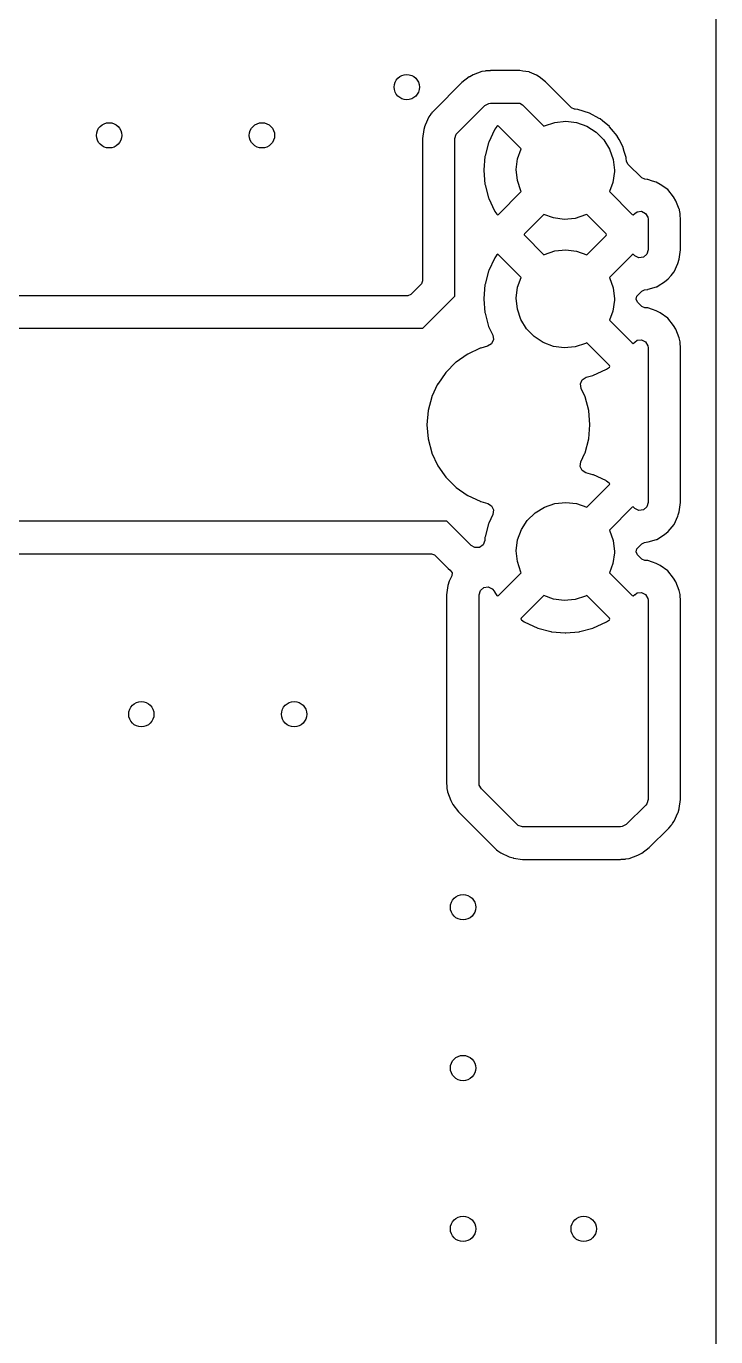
# Model space of a CAD drawing. Extents: x 2.37 to 5.13, y -5.38 to -2.62.
# Drawn here: x 4.703 to 5.132, y -4.567 to -3.752 of the extents above; entities that cross this region are included whole.
import ezdxf

# ---------------------------------------------------------------- set-up
doc = ezdxf.new("R2010")
doc.units = 0
doc.header["$MEASUREMENT"] = 0
doc.layers.add('BLACK', color=7, linetype='CONTINUOUS')

msp = doc.modelspace()

# ---------------------------------------------------------------- linework, layer by layer
at = {"layer": 'BLACK', "linetype": 'CONTINUOUS'}
for p, q in [((5.13211, -2.62081), (5.13211, -5.37919)), ((4.98669, -3.78036), (4.9813, -3.78237)), ((4.98683, -3.78034), (4.98669, -3.78036)), ((4.98879, -3.78002), (4.98683, -3.78034)), ((4.98683, -3.78034), (4.98683, -3.78034)), ((4.98883, -3.78001), (4.98879, -3.78002)), ((4.98879, -3.78002), (4.98879, -3.78002)), ((4.9892, -3.77997), (4.98883, -3.78001)), ((4.98984, -3.7799), (4.9892, -3.77997)), ((4.98985, -3.7799), (4.98984, -3.7799)), ((4.98988, -3.7799), (4.98985, -3.7799)), ((4.98992, -3.7799), (4.98988, -3.7799)), ((4.99182, -3.7798), (4.98992, -3.7799)), ((4.98992, -3.7799), (4.98992, -3.7799)), ((4.99204, -3.77978), (4.99182, -3.7798)), ((5.01036, -3.77978), (4.99204, -3.77978)), ((5.01223, -3.78005), (5.01036, -3.77978)), ((5.01587, -3.78057), (5.01223, -3.78005)), ((5.01606, -3.7806), (5.01587, -3.78057)), ((5.01587, -3.78057), (5.01587, -3.78057)), ((5.01624, -3.78068), (5.01606, -3.7806)), ((5.0206, -3.78258), (5.01624, -3.78068)), ((5.01624, -3.78068), (5.01624, -3.78068)), ((4.97424, -3.78716), (4.95715, -3.80425)), ((4.97885, -3.78371), (4.97424, -3.78716)), ((4.97914, -3.78355), (4.97885, -3.78371)), ((4.98026, -3.78294), (4.97914, -3.78355)), ((4.9813, -3.78237), (4.98026, -3.78294)), ((5.02068, -3.78261), (5.0206, -3.78258)), ((5.0206, -3.78258), (5.0206, -3.78258)), ((5.02225, -3.78355), (5.02068, -3.78261)), ((5.02623, -3.78664), (5.02225, -3.78355)), ((5.04246, -3.80287), (5.02623, -3.78664)), ((4.95568, -3.80589), (4.9555, -3.80611)), ((4.9557, -3.80586), (4.95568, -3.80589)), ((4.95568, -3.80589), (4.95568, -3.80589)), ((4.95715, -3.80425), (4.9557, -3.80586)), ((4.97144, -3.81855), (4.98854, -3.80145)), ((4.98854, -3.80145), (4.99099, -3.80011)), ((4.99099, -3.80011), (4.99204, -3.8)), ((4.99204, -3.8), (5.01036, -3.8)), ((5.01036, -3.8), (5.01194, -3.80093)), ((5.01194, -3.80093), (5.02531, -3.81431)), ((5.04422, -3.8037), (5.04246, -3.80287)), ((5.04471, -3.80376), (5.04422, -3.8037)), ((5.04635, -3.80393), (5.04471, -3.80376)), ((5.05355, -3.80616), (5.04635, -3.80393)), ((4.95128, -3.814), (4.95059, -3.81636)), ((4.95135, -3.81378), (4.95128, -3.814)), ((4.95138, -3.81368), (4.95135, -3.81378)), ((4.95135, -3.81378), (4.95135, -3.81378)), ((4.95377, -3.80844), (4.95138, -3.81368)), ((4.95488, -3.8069), (4.95377, -3.80844)), ((4.95501, -3.80672), (4.95488, -3.8069)), ((4.95504, -3.80669), (4.95501, -3.80672)), ((4.95501, -3.80672), (4.95501, -3.80672)), ((4.9555, -3.80611), (4.95504, -3.80669)), ((4.99654, -3.81403), (4.99607, -3.8144)), ((4.99701, -3.81429), (4.99654, -3.81403)), ((5.02531, -3.81431), (5.0256, -3.81412)), ((5.0256, -3.81412), (5.03204, -3.81193)), ((5.03204, -3.81193), (5.03881, -3.81122)), ((5.03881, -3.81122), (5.04556, -3.81203)), ((5.04556, -3.81203), (5.05197, -3.81431)), ((5.05367, -3.80622), (5.05355, -3.80616)), ((5.05962, -3.80944), (5.05367, -3.80622)), ((5.06017, -3.80974), (5.05962, -3.80944)), ((5.06028, -3.80983), (5.06017, -3.80974)), ((5.06173, -3.81102), (5.06028, -3.80983)), ((5.06028, -3.80983), (5.06028, -3.80983)), ((5.06598, -3.81454), (5.06173, -3.81102)), ((4.95059, -3.81636), (4.94977, -3.82205)), ((4.94977, -3.82205), (4.94977, -3.91042)), ((4.96999, -3.82205), (4.97078, -3.81937)), ((4.96999, -3.92), (4.96999, -3.82205)), ((4.97078, -3.81937), (4.97144, -3.81855)), ((4.99459, -3.81658), (4.99104, -3.82419)), ((4.99481, -3.8162), (4.99459, -3.81658)), ((4.99607, -3.8144), (4.99481, -3.8162)), ((5.01116, -3.82844), (4.99701, -3.81429)), ((5.05197, -3.81431), (5.05771, -3.81795)), ((5.05771, -3.81795), (5.06251, -3.82278)), ((5.06607, -3.81465), (5.06598, -3.81454)), ((5.06738, -3.81626), (5.06607, -3.81465)), ((5.06607, -3.81465), (5.06607, -3.81465)), ((5.07074, -3.82038), (5.06738, -3.81626)), ((5.0708, -3.8205), (5.07074, -3.82038)), ((5.07197, -3.82269), (5.0708, -3.8205)), ((5.0708, -3.8205), (5.0708, -3.8205)), ((4.99089, -3.8246), (4.98872, -3.83272)), ((4.99104, -3.82419), (4.99089, -3.8246)), ((5.00894, -3.83456), (5.01116, -3.82844)), ((5.06251, -3.82278), (5.06611, -3.82855)), ((5.06611, -3.82855), (5.06835, -3.83497)), ((5.07427, -3.82703), (5.07197, -3.82269)), ((5.07522, -3.83015), (5.07427, -3.82703)), ((5.07633, -3.83385), (5.07522, -3.83015)), ((4.98864, -3.83314), (4.98791, -3.84152)), ((4.98872, -3.83272), (4.98864, -3.83314)), ((5.00808, -3.84131), (5.00894, -3.83456)), ((5.06835, -3.83497), (5.06911, -3.84173)), ((5.07645, -3.83424), (5.07633, -3.83385)), ((5.07648, -3.8345), (5.07645, -3.83424)), ((5.07663, -3.8361), (5.07648, -3.8345)), ((5.07747, -3.83788), (5.07663, -3.8361)), ((5.08605, -3.84646), (5.07747, -3.83788)), ((4.98791, -3.84152), (4.98791, -3.84195)), ((4.98791, -3.84195), (4.98864, -3.85032)), ((5.00875, -3.84808), (5.00808, -3.84131)), ((5.06909, -3.84258), (5.06815, -3.84932)), ((5.06911, -3.84173), (5.06909, -3.84258)), ((5.08799, -3.84731), (5.08605, -3.84646)), ((4.98864, -3.85032), (4.98872, -3.85075)), ((4.98872, -3.85075), (4.99089, -3.85887)), ((5.0109, -3.85453), (5.00875, -3.84808)), ((5.01118, -3.855), (5.0109, -3.85453)), ((5.06815, -3.84932), (5.06599, -3.85499)), ((5.08939, -3.84736), (5.08799, -3.84731)), ((5.0896, -3.84737), (5.08939, -3.84736)), ((5.08939, -3.84736), (5.08939, -3.84736)), ((5.08979, -3.84744), (5.0896, -3.84737)), ((5.09274, -3.84843), (5.08979, -3.84744)), ((5.08979, -3.84744), (5.08979, -3.84744)), ((5.09505, -3.84921), (5.09274, -3.84843)), ((5.09754, -3.85047), (5.09505, -3.84921)), ((5.10226, -3.85377), (5.09754, -3.85047)), ((5.10585, -3.85827), (5.10226, -3.85377)), ((4.99089, -3.85887), (4.99104, -3.85927)), ((4.99104, -3.85927), (4.99459, -3.86689)), ((4.99703, -3.86915), (5.01118, -3.855)), ((5.06599, -3.85499), (5.08018, -3.86918)), ((5.10727, -3.86068), (5.10585, -3.85827)), ((5.10945, -3.866), (5.10727, -3.86068)), ((4.99459, -3.86689), (4.99481, -3.86726)), ((4.99481, -3.86726), (4.99609, -3.8691)), ((4.99609, -3.8691), (4.9965, -3.86943)), ((4.9965, -3.86943), (4.99703, -3.86915)), ((5.02532, -3.86915), (5.01328, -3.88119)), ((5.03121, -3.87134), (5.02532, -3.86915)), ((5.0512, -3.86952), (5.04473, -3.87162)), ((5.05185, -3.86913), (5.0512, -3.86952)), ((5.06404, -3.88132), (5.05185, -3.86913)), ((5.08018, -3.86918), (5.08065, -3.86943)), ((5.08065, -3.86943), (5.08171, -3.8686)), ((5.08171, -3.8686), (5.08175, -3.86865)), ((5.08175, -3.86865), (5.08315, -3.86754)), ((5.08315, -3.86754), (5.08593, -3.86725)), ((5.08593, -3.86725), (5.08842, -3.86851)), ((5.08842, -3.86851), (5.08984, -3.87092)), ((5.08984, -3.87092), (5.08999, -3.87213)), ((5.10948, -3.86615), (5.10945, -3.866)), ((5.10982, -3.86797), (5.10948, -3.86615)), ((5.1099, -3.86844), (5.10982, -3.86797)), ((5.11005, -3.86965), (5.1099, -3.86844)), ((5.11021, -3.87213), (5.11005, -3.86965)), ((5.03795, -3.87224), (5.03121, -3.87134)), ((5.04473, -3.87162), (5.03795, -3.87224)), ((5.08999, -3.87213), (5.08999, -3.89126)), ((5.11021, -3.89126), (5.11021, -3.87213)), ((5.01328, -3.88119), (5.01298, -3.88174)), ((5.01298, -3.88174), (5.01298, -3.88181)), ((5.01298, -3.88181), (5.01315, -3.88207)), ((5.01315, -3.88207), (5.02531, -3.89423)), ((5.0519, -3.89421), (5.06391, -3.8822)), ((5.06391, -3.8822), (5.06421, -3.88165)), ((5.0642, -3.88158), (5.06404, -3.88132)), ((5.06421, -3.88165), (5.0642, -3.88158)), ((4.99607, -3.89432), (4.99481, -3.89612)), ((4.99654, -3.89395), (4.99607, -3.89432)), ((4.99701, -3.89421), (4.99654, -3.89395)), ((5.01116, -3.90836), (4.99701, -3.89421)), ((5.02531, -3.89423), (5.0256, -3.89405)), ((5.0256, -3.89405), (5.03204, -3.89185)), ((5.03204, -3.89185), (5.03881, -3.89114)), ((5.03881, -3.89114), (5.04556, -3.89195)), ((5.04556, -3.89195), (5.0519, -3.89421)), ((5.08015, -3.89424), (5.06604, -3.90835)), ((5.08068, -3.89396), (5.08015, -3.89424)), ((5.08123, -3.89439), (5.08068, -3.89396)), ((5.08178, -3.89501), (5.08123, -3.89439)), ((5.08432, -3.89617), (5.08178, -3.89501)), ((5.0892, -3.89394), (5.08709, -3.89577)), ((5.08999, -3.89126), (5.0892, -3.89394)), ((5.10939, -3.89695), (5.11021, -3.89126)), ((4.99459, -3.8965), (4.99104, -3.90412)), ((4.99481, -3.89612), (4.99459, -3.8965)), ((5.08709, -3.89577), (5.08432, -3.89617)), ((5.10621, -3.90487), (5.1086, -3.89963)), ((5.1086, -3.89963), (5.10939, -3.89695)), ((4.94977, -3.91042), (4.94909, -3.91229)), ((4.99089, -3.90452), (4.98872, -3.91264)), ((4.99104, -3.90412), (4.99089, -3.90452)), ((5.00894, -3.91448), (5.01116, -3.90836)), ((5.06604, -3.90835), (5.06611, -3.90847)), ((5.06611, -3.90847), (5.06835, -3.91489)), ((5.09631, -3.91363), (5.10024, -3.9111)), ((5.10024, -3.9111), (5.10033, -3.91105)), ((5.10024, -3.9111), (5.10024, -3.9111)), ((5.10033, -3.91105), (5.10244, -3.90922)), ((5.10244, -3.90922), (5.10429, -3.90708)), ((5.10429, -3.90708), (5.10607, -3.90503)), ((5.10607, -3.90503), (5.10621, -3.90487)), ((5.10607, -3.90503), (5.10607, -3.90503)), ((4.94041, -3.91978), (4.40229, -3.91978)), ((4.94066, -3.91977), (4.94041, -3.91978)), ((4.94247, -3.91893), (4.94066, -3.91977)), ((4.94892, -3.91248), (4.94247, -3.91893)), ((4.94909, -3.91229), (4.94892, -3.91248)), ((4.94999, -3.94), (4.96999, -3.92)), ((4.98864, -3.91306), (4.98791, -3.92144)), ((4.98872, -3.91264), (4.98864, -3.91306)), ((5.00808, -3.92123), (5.00894, -3.91448)), ((5.06835, -3.91489), (5.06911, -3.92165)), ((5.08254, -3.92191), (5.08306, -3.91998)), ((5.08306, -3.91998), (5.08339, -3.91959)), ((5.08339, -3.91959), (5.08605, -3.91693)), ((5.08605, -3.91693), (5.0877, -3.91611)), ((5.0877, -3.91611), (5.08997, -3.91578)), ((5.08997, -3.91578), (5.09007, -3.91575)), ((5.09007, -3.91575), (5.09529, -3.91422)), ((5.09529, -3.91422), (5.09549, -3.91416)), ((5.09529, -3.91422), (5.09529, -3.91422)), ((5.09549, -3.91416), (5.09631, -3.91363)), ((4.98791, -3.92144), (4.98791, -3.92187)), ((4.98791, -3.92187), (4.98864, -3.93024)), ((5.00875, -3.928), (5.00808, -3.92123)), ((5.0109, -3.93445), (5.00875, -3.928)), ((5.06909, -3.92251), (5.06815, -3.92924)), ((5.06911, -3.92165), (5.06909, -3.92251)), ((5.08339, -3.92371), (5.08254, -3.92191)), ((5.08605, -3.92638), (5.08339, -3.92371)), ((5.08799, -3.92723), (5.08605, -3.92638)), ((5.08939, -3.92728), (5.08799, -3.92723)), ((5.0896, -3.92729), (5.08939, -3.92728)), ((5.08939, -3.92728), (5.08939, -3.92728)), ((5.08979, -3.92736), (5.0896, -3.92729)), ((5.09274, -3.92835), (5.08979, -3.92736)), ((5.08979, -3.92736), (5.08979, -3.92736)), ((4.98864, -3.93024), (4.98872, -3.93067)), ((4.98872, -3.93067), (4.99089, -3.93879)), ((5.01442, -3.94027), (5.0109, -3.93445)), ((5.06815, -3.92924), (5.06599, -3.93491)), ((5.06599, -3.93491), (5.08018, -3.9491)), ((5.09505, -3.92913), (5.09274, -3.92835)), ((5.09754, -3.93039), (5.09505, -3.92913)), ((5.10226, -3.93369), (5.09754, -3.93039)), ((5.10585, -3.93819), (5.10226, -3.93369)), ((4.39499, -3.94), (4.94999, -3.94)), ((4.99089, -3.93879), (4.99104, -3.93919)), ((4.99104, -3.93919), (4.99341, -3.94427)), ((4.99341, -3.94427), (4.99383, -3.94704)), ((5.01914, -3.94516), (5.01442, -3.94027)), ((5.10727, -3.9406), (5.10585, -3.93819)), ((5.10945, -3.94592), (5.10727, -3.9406)), ((4.98562, -3.95243), (4.97799, -3.95598)), ((4.98581, -3.95233), (4.98562, -3.95243)), ((4.98562, -3.95243), (4.98562, -3.95243)), ((4.98602, -3.95228), (4.98581, -3.95233)), ((4.9902, -3.95116), (4.98602, -3.95228)), ((4.98602, -3.95228), (4.98602, -3.95228)), ((4.99269, -3.94959), (4.9902, -3.95116)), ((4.99383, -3.94704), (4.99269, -3.94959)), ((5.02484, -3.94889), (5.01914, -3.94516)), ((5.03121, -3.95126), (5.02484, -3.94889)), ((5.03795, -3.95216), (5.03121, -3.95126)), ((5.04473, -3.95154), (5.03795, -3.95216)), ((5.0512, -3.94944), (5.04473, -3.95154)), ((5.05185, -3.94905), (5.0512, -3.94944)), ((5.06601, -3.96321), (5.05185, -3.94905)), ((5.08018, -3.9491), (5.08065, -3.94935)), ((5.08065, -3.94935), (5.08171, -3.94853)), ((5.08171, -3.94853), (5.08175, -3.94858)), ((5.08175, -3.94858), (5.08315, -3.94746)), ((5.08315, -3.94746), (5.08593, -3.94717)), ((5.08593, -3.94717), (5.08842, -3.94843)), ((5.08842, -3.94843), (5.08984, -3.95084)), ((5.08984, -3.95084), (5.08999, -3.95205)), ((5.08999, -3.95205), (5.08999, -4.04834)), ((5.1099, -3.94836), (5.10945, -3.94592)), ((5.11005, -3.94957), (5.1099, -3.94836)), ((5.11006, -3.94962), (5.11005, -3.94957)), ((5.11017, -3.95149), (5.11006, -3.94962)), ((5.11006, -3.94962), (5.11006, -3.94962)), ((5.11021, -3.95205), (5.11017, -3.95149)), ((5.11021, -4.04834), (5.11021, -3.95205)), ((4.97762, -3.9562), (4.97073, -3.96102)), ((4.9778, -3.95607), (4.97762, -3.9562)), ((4.97762, -3.9562), (4.97762, -3.9562)), ((4.97799, -3.95598), (4.9778, -3.95607)), ((4.97799, -3.95598), (4.97799, -3.95598)), ((4.9643, -3.96739), (4.95923, -3.97464)), ((4.97056, -3.96114), (4.9643, -3.96739)), ((4.97073, -3.96102), (4.97056, -3.96114)), ((4.97073, -3.96102), (4.97073, -3.96102)), ((5.05613, -3.96921), (5.06375, -3.96566)), ((5.06375, -3.96566), (5.06412, -3.96544)), ((5.06412, -3.96544), (5.06596, -3.96416)), ((5.06596, -3.96416), (5.06629, -3.96374)), ((5.06629, -3.96374), (5.06601, -3.96321)), ((4.95914, -3.97483), (4.95559, -3.98246)), ((4.95923, -3.97464), (4.95914, -3.97483)), ((4.95914, -3.97483), (4.95914, -3.97483)), ((5.04794, -3.97459), (5.04908, -3.97204)), ((5.04836, -3.97736), (5.04794, -3.97459)), ((5.04908, -3.97204), (5.05157, -3.97047)), ((5.05157, -3.97047), (5.05573, -3.96936)), ((5.05573, -3.96936), (5.05613, -3.96921)), ((4.9555, -3.98265), (4.95321, -3.99119)), ((4.95559, -3.98246), (4.9555, -3.98265)), ((5.05083, -3.98265), (5.04836, -3.97736)), ((5.05311, -3.99119), (5.05083, -3.98265)), ((4.95321, -3.99119), (4.95244, -4)), ((5.05389, -4), (5.05311, -3.99119)), ((4.95244, -4), (4.95321, -4.00881)), ((5.05311, -4.00881), (5.05389, -4)), ((4.95321, -4.00881), (4.9555, -4.01735)), ((5.05083, -4.01735), (5.05311, -4.00881)), ((4.9555, -4.01735), (4.95559, -4.01754)), ((4.95559, -4.01754), (4.95559, -4.01754)), ((4.95559, -4.01754), (4.95914, -4.02517)), ((5.04819, -4.02299), (5.05073, -4.01754)), ((5.05073, -4.01754), (5.05083, -4.01735)), ((5.05073, -4.01754), (5.05073, -4.01754)), ((4.95914, -4.02517), (4.95914, -4.02517)), ((4.95914, -4.02517), (4.95923, -4.02536)), ((4.95923, -4.02536), (4.95936, -4.02554)), ((4.95936, -4.02554), (4.95936, -4.02554)), ((4.95936, -4.02554), (4.96331, -4.03118)), ((5.0478, -4.02591), (5.04819, -4.02299)), ((5.04902, -4.02842), (5.0478, -4.02591)), ((4.96331, -4.03118), (4.9643, -4.03261)), ((4.9643, -4.03261), (4.97056, -4.03886)), ((5.05141, -4.02988), (5.04902, -4.02842)), ((5.05573, -4.03104), (5.05141, -4.02988)), ((5.05613, -4.03118), (5.05573, -4.03104)), ((5.06375, -4.03474), (5.05613, -4.03118)), ((4.97056, -4.03886), (4.97073, -4.03898)), ((4.97073, -4.03898), (4.97073, -4.03898)), ((4.97073, -4.03898), (4.97762, -4.0438)), ((5.0519, -4.05129), (5.06604, -4.03715)), ((5.06412, -4.03495), (5.06375, -4.03474)), ((5.06593, -4.03622), (5.06412, -4.03495)), ((5.06629, -4.03669), (5.06593, -4.03622)), ((5.06604, -4.03715), (5.06629, -4.03669)), ((4.97762, -4.0438), (4.9778, -4.04393)), ((4.9778, -4.04393), (4.97799, -4.04402)), ((4.97799, -4.04402), (4.97799, -4.04402)), ((4.97799, -4.04402), (4.98562, -4.04757)), ((4.98562, -4.04757), (4.98581, -4.04767)), ((4.98581, -4.04767), (4.98602, -4.04772)), ((4.98602, -4.04772), (4.98602, -4.04772)), ((4.98602, -4.04772), (4.99036, -4.04888)), ((4.99036, -4.04888), (4.99275, -4.05034)), ((4.99275, -4.05034), (4.99397, -4.05285)), ((5.0256, -4.05113), (5.03204, -4.04894)), ((5.03204, -4.04894), (5.03881, -4.04823)), ((5.03881, -4.04823), (5.04556, -4.04903)), ((5.04556, -4.04903), (5.0519, -4.05129)), ((5.08999, -4.04834), (5.0892, -4.05102)), ((5.10939, -4.05404), (5.11021, -4.04834)), ((4.99357, -4.05577), (4.99104, -4.0612)), ((4.99397, -4.05285), (4.99357, -4.05577)), ((5.01495, -4.05946), (5.01981, -4.0547)), ((5.01981, -4.0547), (5.0256, -4.05113)), ((5.08015, -4.05132), (5.06604, -4.06544)), ((5.08068, -4.05104), (5.08015, -4.05132)), ((5.08123, -4.05148), (5.08068, -4.05104)), ((5.08178, -4.05209), (5.08123, -4.05148)), ((5.08432, -4.05325), (5.08178, -4.05209)), ((5.08709, -4.05286), (5.08432, -4.05325)), ((5.0892, -4.05102), (5.08709, -4.05286)), ((5.10621, -4.06195), (5.1086, -4.05672)), ((5.1086, -4.05672), (5.1088, -4.05604)), ((5.1088, -4.05604), (5.10936, -4.05414)), ((5.10936, -4.05414), (5.10939, -4.05404)), ((4.96499, -4.06), (4.42499, -4.06)), ((4.98003, -4.07504), (4.96499, -4.06)), ((4.99089, -4.06161), (4.98872, -4.06973)), ((4.99104, -4.0612), (4.99089, -4.06161)), ((5.00894, -4.07157), (5.01126, -4.06517)), ((5.01126, -4.06517), (5.01495, -4.05946)), ((5.06604, -4.06544), (5.06611, -4.06556)), ((5.06611, -4.06556), (5.06835, -4.07198)), ((5.10033, -4.06813), (5.10244, -4.0663)), ((5.10244, -4.0663), (5.10621, -4.06195)), ((4.98746, -4.07457), (4.9852, -4.07621)), ((4.98848, -4.07197), (4.98746, -4.07457)), ((4.98864, -4.07015), (4.98848, -4.07197)), ((4.98872, -4.06973), (4.98864, -4.07015)), ((5.00808, -4.07831), (5.00894, -4.07157)), ((5.06835, -4.07198), (5.06911, -4.07874)), ((5.08339, -4.07668), (5.08605, -4.07402)), ((5.08605, -4.07402), (5.0877, -4.07319)), ((5.0877, -4.07319), (5.08997, -4.07287)), ((5.08997, -4.07287), (5.09007, -4.07284)), ((5.09007, -4.07284), (5.09529, -4.0713)), ((5.09529, -4.0713), (5.09549, -4.07124)), ((5.09529, -4.0713), (5.09529, -4.0713)), ((5.09549, -4.07124), (5.10033, -4.06813)), ((4.43457, -4.08022), (4.95541, -4.08022)), ((4.95541, -4.08022), (4.95728, -4.0809)), ((4.95728, -4.0809), (4.95747, -4.08107)), ((4.95747, -4.08107), (4.96574, -4.08934)), ((4.98241, -4.07637), (4.98003, -4.07504)), ((4.9852, -4.07621), (4.98241, -4.07637)), ((5.00875, -4.08508), (5.00808, -4.07831)), ((5.06909, -4.07959), (5.06815, -4.08633)), ((5.06911, -4.07874), (5.06909, -4.07959)), ((5.08254, -4.07899), (5.08306, -4.07707)), ((5.08339, -4.0808), (5.08254, -4.07899)), ((5.08306, -4.07707), (5.08339, -4.07668)), ((5.08605, -4.08346), (5.08339, -4.0808)), ((4.96574, -4.08934), (4.96705, -4.09033)), ((4.96705, -4.09033), (4.96814, -4.092)), ((5.0109, -4.09154), (5.00875, -4.08508)), ((5.06815, -4.08633), (5.06599, -4.092)), ((5.08799, -4.08431), (5.08605, -4.08346)), ((5.08939, -4.08437), (5.08799, -4.08431)), ((5.0896, -4.08438), (5.08939, -4.08437)), ((5.08939, -4.08437), (5.08939, -4.08437)), ((5.08979, -4.08444), (5.0896, -4.08438)), ((5.09274, -4.08544), (5.08979, -4.08444)), ((5.08979, -4.08444), (5.08979, -4.08444)), ((5.09505, -4.08622), (5.09274, -4.08544)), ((5.09754, -4.08748), (5.09505, -4.08622)), ((5.10226, -4.09078), (5.09754, -4.08748)), ((5.10585, -4.09527), (5.10226, -4.09078)), ((4.96638, -4.0973), (4.96559, -4.09999)), ((4.96795, -4.09387), (4.96638, -4.0973)), ((4.96814, -4.092), (4.96795, -4.09387)), ((4.99703, -4.10616), (5.01118, -4.09201)), ((5.01118, -4.09201), (5.0109, -4.09154)), ((5.06599, -4.092), (5.08018, -4.10619)), ((5.10727, -4.09768), (5.10585, -4.09527)), ((5.10945, -4.10301), (5.10727, -4.09768)), ((4.96559, -4.09999), (4.96477, -4.10568)), ((4.96477, -4.10568), (4.96477, -4.22295)), ((4.98499, -4.10568), (4.98578, -4.103)), ((4.98499, -4.22295), (4.98499, -4.10568)), ((4.98578, -4.103), (4.98789, -4.10117)), ((4.98789, -4.10117), (4.99066, -4.10077)), ((4.99066, -4.10077), (4.9932, -4.10193)), ((4.9932, -4.10193), (4.99445, -4.10359)), ((4.99445, -4.10359), (4.99459, -4.1039)), ((4.99459, -4.1039), (4.99481, -4.10427)), ((4.99481, -4.10427), (4.99609, -4.10611)), ((4.99609, -4.10611), (4.9965, -4.10644)), ((4.9965, -4.10644), (4.99703, -4.10616)), ((5.02532, -4.10615), (5.01115, -4.12033)), ((5.03121, -4.10835), (5.02532, -4.10615)), ((5.0512, -4.10653), (5.04473, -4.10863)), ((5.05185, -4.10614), (5.0512, -4.10653)), ((5.06601, -4.1203), (5.05185, -4.10614)), ((5.08018, -4.10619), (5.08065, -4.10644)), ((5.08065, -4.10644), (5.08171, -4.10561)), ((5.08171, -4.10561), (5.08175, -4.10566)), ((5.08175, -4.10566), (5.08315, -4.10455)), ((5.08315, -4.10455), (5.08593, -4.10426)), ((5.08593, -4.10426), (5.08842, -4.10552)), ((5.08842, -4.10552), (5.08984, -4.10793)), ((5.1099, -4.10545), (5.10945, -4.10301)), ((5.11005, -4.10666), (5.1099, -4.10545)), ((5.11006, -4.1067), (5.11005, -4.10666)), ((5.11017, -4.10858), (5.11006, -4.1067)), ((5.11006, -4.1067), (5.11006, -4.1067)), ((5.03795, -4.10925), (5.03121, -4.10835)), ((5.04473, -4.10863), (5.03795, -4.10925)), ((5.08984, -4.10793), (5.08999, -4.10914)), ((5.08999, -4.10914), (5.08999, -4.23295)), ((5.11021, -4.10914), (5.11017, -4.10858)), ((5.11021, -4.23295), (5.11021, -4.10914)), ((5.01115, -4.12033), (5.01089, -4.12079)), ((5.01089, -4.12079), (5.01126, -4.12126)), ((5.01126, -4.12126), (5.01306, -4.12253)), ((5.01306, -4.12253), (5.01344, -4.12274)), ((5.01344, -4.12274), (5.02106, -4.1263)), ((5.05613, -4.1263), (5.06375, -4.12274)), ((5.06375, -4.12274), (5.06412, -4.12253)), ((5.06412, -4.12253), (5.06596, -4.12124)), ((5.06596, -4.12124), (5.06629, -4.12083)), ((5.06629, -4.12083), (5.06601, -4.1203)), ((5.02106, -4.1263), (5.02146, -4.12644)), ((5.02146, -4.12644), (5.02958, -4.12862)), ((5.02958, -4.12862), (5.03, -4.12869)), ((5.03, -4.12869), (5.03838, -4.12943)), ((5.03838, -4.12943), (5.03881, -4.12943)), ((5.03881, -4.12943), (5.04718, -4.12869)), ((5.04718, -4.12869), (5.04761, -4.12862)), ((5.04761, -4.12862), (5.05573, -4.12644)), ((5.05573, -4.12644), (5.05613, -4.1263)), ((4.96477, -4.22295), (4.96477, -4.22298)), ((4.96477, -4.22298), (4.96486, -4.2246)), ((4.96486, -4.2246), (4.96489, -4.22511)), ((4.96489, -4.22511), (4.96489, -4.22514)), ((4.96489, -4.22514), (4.96489, -4.22514)), ((4.96489, -4.22514), (4.96493, -4.22547)), ((4.96493, -4.22547), (4.965, -4.22616)), ((4.965, -4.22616), (4.96501, -4.2262)), ((4.96501, -4.2262), (4.96501, -4.2262)), ((4.96501, -4.2262), (4.96531, -4.22803)), ((4.96531, -4.22803), (4.96535, -4.2283)), ((4.96535, -4.2283), (4.96736, -4.23369)), ((4.9851, -4.224), (4.98499, -4.22295)), ((4.98644, -4.22645), (4.9851, -4.224)), ((5.00854, -4.24855), (4.98644, -4.22645)), ((4.96736, -4.23369), (4.9687, -4.23614)), ((4.9687, -4.23614), (4.97215, -4.24075)), ((5.08854, -4.23645), (5.07644, -4.24855)), ((5.0892, -4.23563), (5.08854, -4.23645)), ((5.08999, -4.23295), (5.0892, -4.23563)), ((5.10939, -4.23864), (5.11021, -4.23295)), ((4.97215, -4.24075), (4.99424, -4.26284)), ((5.10621, -4.24656), (5.1086, -4.24132)), ((5.1086, -4.24132), (5.10869, -4.241)), ((5.10869, -4.241), (5.10936, -4.23874)), ((5.10936, -4.23874), (5.10939, -4.23864)), ((5.00936, -4.24921), (5.00854, -4.24855)), ((5.01204, -4.25), (5.00936, -4.24921)), ((5.07293, -4.25), (5.01204, -4.25)), ((5.07399, -4.24989), (5.07293, -4.25)), ((5.07644, -4.24855), (5.07399, -4.24989)), ((5.09074, -4.26284), (5.10283, -4.25075)), ((5.10283, -4.25075), (5.10428, -4.24914)), ((5.10428, -4.24914), (5.10441, -4.24898)), ((5.10441, -4.24898), (5.10492, -4.24834)), ((5.10492, -4.24834), (5.10494, -4.24831)), ((5.10494, -4.24831), (5.10526, -4.24787)), ((5.10526, -4.24787), (5.10613, -4.24667)), ((5.10613, -4.24667), (5.10621, -4.24656)), ((4.99424, -4.26284), (4.99585, -4.26429)), ((4.99585, -4.26429), (4.99668, -4.26495)), ((4.99668, -4.26495), (4.99843, -4.26622)), ((4.99843, -4.26622), (5.00367, -4.26861)), ((5.00367, -4.26861), (5.00377, -4.26864)), ((5.00377, -4.26864), (5.00377, -4.26864)), ((5.00377, -4.26864), (5.00606, -4.26931)), ((5.00606, -4.26931), (5.00635, -4.2694)), ((5.00635, -4.2694), (5.01204, -4.27022)), ((5.01204, -4.27022), (5.07293, -4.27022)), ((5.07293, -4.27022), (5.07321, -4.2702)), ((5.07321, -4.2702), (5.07506, -4.2701)), ((5.07506, -4.2701), (5.07506, -4.2701)), ((5.07506, -4.2701), (5.0751, -4.2701)), ((5.0751, -4.2701), (5.07513, -4.2701)), ((5.07513, -4.2701), (5.07578, -4.27003)), ((5.07513, -4.2701), (5.07513, -4.2701)), ((5.07578, -4.27003), (5.07615, -4.26999)), ((5.07615, -4.26999), (5.07619, -4.26998)), ((5.07619, -4.26998), (5.07815, -4.26966)), ((5.07815, -4.26966), (5.07829, -4.26964)), ((5.07815, -4.26966), (5.07815, -4.26966)), ((5.07829, -4.26964), (5.08368, -4.26763)), ((5.08368, -4.26763), (5.08613, -4.26629)), ((5.08613, -4.26629), (5.09074, -4.26284))]:
    msp.add_line(p, q, dxfattribs=at)
at = {"layer": 'BLACK'}
for centre in [(4.94, -3.79), (4.755, -3.82), (4.85, -3.82), (4.775, -4.18), (4.87, -4.18), (4.975, -4.3), (4.975, -4.4), (4.975, -4.5), (5.05, -4.5)]:
    msp.add_circle(centre, 0.00787, dxfattribs=at)

doc.saveas('drawing.dxf')
